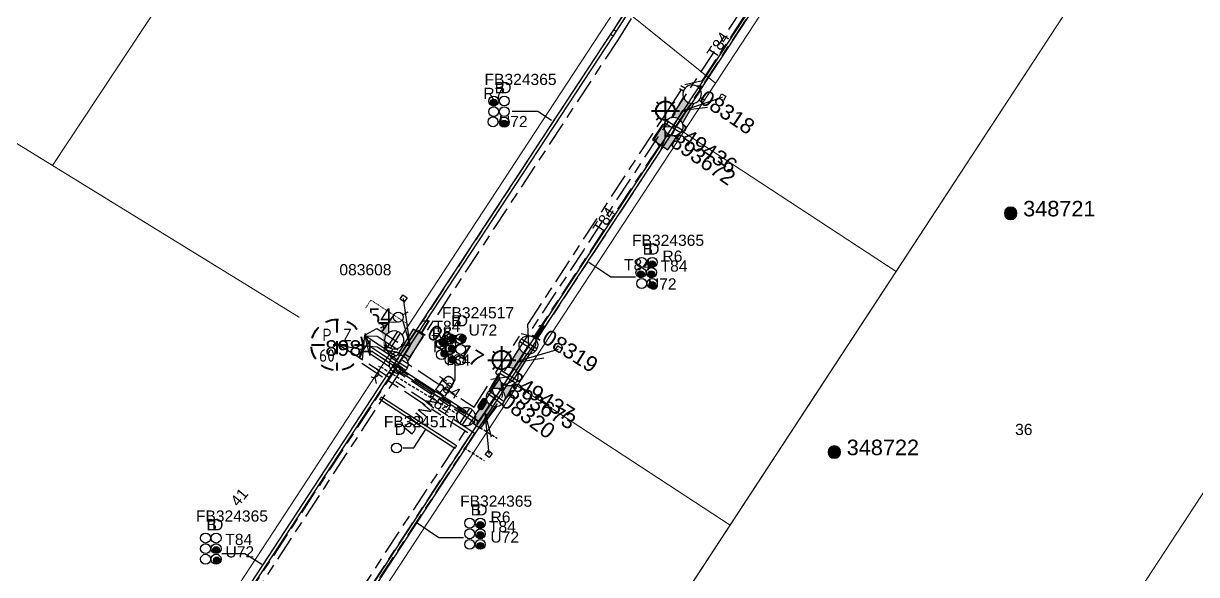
# Model space of a CAD drawing. Header units: metres. Extents: x 0 to 294317, y 0 to 6233398.
# Drawn here: x 292876.7 to 293065.6, y 6232197.4 to 6232286.2 of the extents above; entities that cross this region are included whole.
import ezdxf
from ezdxf.enums import TextEntityAlignment as Align

# ---------------------------------------------------------------- set-up
doc = ezdxf.new("R2010")
doc.units = ezdxf.units.M
for name, pattern in [('Cable Exist UG', [8.2, 4, -1.2, 1.8, -1.2]), ('Dash', [5, 3, -2]), ('DASHED', [0.75, 0.5, -0.25]), ('HIDDEN', [0.375, 0.25, -0.125]), ('HIDDEN2', [0.1875, 0.125, -0.0625])]:
    doc.linetypes.add(name, pattern=pattern)
doc.layers.get('0').update_dxf_attribs({"color": 6})
for name, color, linetype in [('_User Miscellaneous2', 7, 'Continuous'), ('Duct_SP_EXT', 7, 'Continuous'), ('Equip_HV_EXT', 7, 'Continuous'), ('Equip_LV_EXT', 7, 'Continuous'), ('Equip_SL_EXT', 7, 'Continuous'), ('Equip_SP_SL_EXT', 7, 'Continuous'), ('Mains_HV_EXT', 7, 'Continuous'), ('Mains_LV_EXT', 7, 'Continuous'), ('Mains_SL_EXT', 7, 'Continuous'), ('Services_SP_EXT', 7, 'Continuous'), ('Sub_SP_EXT', 7, 'Continuous'), ('SupportsOH_SP_TR_HV_LV_SL_EXT', 7, 'Continuous'), ('SupportsUG_SP_LV_EXT', 7, 'Continuous'), ('SupportsUG_SP_LV_SL_EXT', 7, 'Continuous'), ('Trench_SP_EXT', 7, 'Continuous')]:
    doc.layers.add(name, color=color, linetype=linetype)
for name, color, linetype, lineweight in [('Cadastre Buildings_SP_EXT', 9, 'Continuous', 5), ('Cadastre Land Parcels_SP_EXT', 9, 'Continuous', 5), ('Cadastre Other Property_SP_EXT', 9, 'HIDDEN', 5), ('Cadastre Roads_SP_EXT', 9, 'Continuous', 5)]:
    doc.layers.add(name, color=color, linetype=linetype, lineweight=lineweight)
doc.layers.add('UNKNOWN_FEATURES', color=1, linetype='DASHED', plot=False)
doc.styles.add('COLUMN_LABEL', font='arial.ttf')
doc.styles.add('iecARIAL', font='arial.ttf', dxfattribs={"height": 2})
doc.styles.add('IESYMBOL1', font='isocp.shx')
doc.styles.add('POLE_LABEL', font='arial.ttf')
doc.styles.add('SLCP_LABEL', font='arial.ttf', dxfattribs={"height": 3.5})
doc.styles.get("Standard").update_dxf_attribs({"font": 'arial.ttf'})
doc.styles.add('SWITCH_LABEL', font='arial.ttf', dxfattribs={"height": 2.5})

# ---------------------------------------------------------------- blocks, each defined once
blk = doc.blocks.new('SUB_PADMOUNT_EXT')
for points in [[(0, 0), (-3.84, 1.92), (-3.84, -1.92)], [(0, 0), (3.84, 1.92), (3.84, -1.92)]]:
    blk.add_hatch(color=256).paths.add_polyline_path(points)
for p, q in [((3.84, 1.92), (-3.84, -1.92)), ((-3.84, 1.92), (3.84, -1.92))]:
    blk.add_line(p, q)
blk.add_lwpolyline([(-3.84, -1.92), (3.84, -1.92), (3.84, 1.92), (-3.84, 1.92)], close=True)
for tag, height, flags, p in [('ASSET_NUM', 3.5, 8, (2, 2)), ('STREET_CODE', 0.2, 9, (1.5, 0)), ('CONSTRUCTED_VOLTAGE', 0.2, 9, (1.5, -0.2)), ('OPERATING_VOLTAGE', 0.2, 9, (1.5, -0.6)), ('ORIENTATION', 0.2, 9, (1.5, -0.8)), ('OWNED_BY', 0.2, 9, (1.5, -1)), ('OPERATED_BY', 0.2, 9, (1.5, -1.2)), ('SECONDARY_VOLTAGE', 0.2, 9, (1.5, -1.6)), ('STATE', 0.2, 9, (1.5, -1.8)), ('NO_PHASES', 0.2, 9, (1.5, -0.4)), ('MAINTAINED_BY', 0.2, 9, (1.5, -1.4)), ('SUBSTATION_TYPE', 0.2, 9, (1.5, -2.2)), ('STREETNAME', 0.2, 9, (1.5, -3)), ('SUBURB', 0.2, 9, (1.5, -3.2)), ('Z', 0.2, 1, (1.5, -3.6)), ('PARENT', 0.2, 9, (1.5, -2)), ('USAGE', 0.2, 9, (1.5, -2.4)), ('LEGEND', 0.2, 9, (1.5, -2.6)), ('LOCATION', 0.2, 9, (1.5, -2.8)), ('NOTES', 0.2, 9, (1.5, -3.4))]:
    blk.add_attdef(tag, text='', height=height, dxfattribs=dict(flags=flags)).set_placement(p, align=Align.MIDDLE_LEFT)
blk = doc.blocks.new('COLUMN_EXT')
blk.add_hatch(color=256).paths.add_polyline_path([(-1.49, 1.48), (-1.49, -1.49), (1.48, -1.49), (1.48, 1.48)])
blk.add_lwpolyline([(-1.49, -1.49), (1.48, -1.49), (1.48, 1.48), (-1.49, 1.48)], close=True)
for tag, height, style, flags, p in [('ASSET_NUM', 2.5, 'COLUMN_LABEL', 8, (2, 2)), ('STRUCTURE_PLANT_NUMBER', 0.2, 'POLE_LABEL', 9, (1.81, 0.03)), ('STREET_CODE', 0.2, 'COLUMN_LABEL', 9, (1.81, -0.2))]:
    blk.add_attdef(tag, text='', height=height, dxfattribs=dict(style=style, flags=flags)).set_placement(p, align=Align.MIDDLE_LEFT)
at = {"flags": 9}
for tag, p in [('COLUMN_TYPE', (1.81, -0.4)), ('OWNED_BY', (1.81, -0.6)), ('STATE', (1.81, -0.8)), ('USAGE', (1.81, -1)), ('STREETNAME', (1.81, -1.6)), ('SUBURB', (1.81, -1.8)), ('LEGEND', (1.81, -1.2)), ('LOCATION', (1.81, -1.4)), ('NOTES', (1.81, -2))]:
    blk.add_attdef(tag, text='', height=0.2, dxfattribs=at).set_placement(p, align=Align.MIDDLE_LEFT)
at = {"flags": 1}
blk.add_attdef('Z', (1.81, -2.35), '', height=0.2, dxfattribs=at)
blk = doc.blocks.new('PILLAR_EXT')
blk.add_hatch(color=256).paths.add_polyline_path([(-2.475, 0.99), (-2.475, -0.99), (2.475, -0.99), (2.475, 0.99)])
blk.add_lwpolyline([(-2.475, -0.99), (2.475, -0.99), (2.475, 0.99), (-2.475, 0.99)], close=True)
at = {"style": 'iecARIAL', "flags": 8}
blk.add_attdef('ASSET_NUM', (1.5, 3.5), '', height=2.5, dxfattribs=at)
for tag, p, flags in [('OWNED_BY', (0, -0.2), 9), ('STATE', (0, -0.4), 9), ('SUPPORT_TYPE', (0, -0.6), 9), ('STREETNAME', (0, -1.8), 9), ('SUBURB', (0, -2), 1), ('USAGE', (0, -0.8), 9), ('LEGEND', (0, -1), 9), ('LOCATION', (0, -1.2), 9), ('NOTES', (0, -1.4), 9), ('PARENT', (0, -1.6), 9)]:
    blk.add_attdef(tag, p, '', height=0.2, dxfattribs=dict(flags=flags))
blk = doc.blocks.new('DUCT_EXT')
blk.add_circle((0, 0.8), 0.8)
at = {"flags": 1}
blk.add_attdef('Z', (0, 0), '', height=0.2, dxfattribs=at)
at = {"flags": 9}
for tag, p in [('DUCT_CODE', (0, 0)), ('XSECT_TYPE', (0, -0.2)), ('STATE', (0, -0.6)), ('FB_REFERENCE', (0, -0.4)), ('NOTES', (0, -0.8))]:
    blk.add_attdef(tag, text='', height=0.2, dxfattribs=at).set_placement(p, align=Align.MIDDLE_LEFT)
blk = doc.blocks.new('SL_LANTERN_EXT')
at = {"lineweight": 40}
for p, q in [((-1.46, 5.68), (-1.06, 5.28)), ((0, 1.97), (0, 6.47)), ((1.46, 5.68), (1.06, 5.28)), ((-2.25, 4.22), (2.25, 4.22)), ((-1.46, 2.76), (-1.06, 3.16)), ((0, 0), (0, 2.72)), ((1.46, 2.76), (1.06, 3.16))]:
    blk.add_line(p, q, dxfattribs=at)
blk.add_circle((0, 4.22), 1.5, dxfattribs=at)
at = {"style": 'iecARIAL', "flags": 8}
blk.add_attdef('ASSET_NUM', (1.5, 1.5), '', height=2.5, dxfattribs=at)
for tag, p, height, flags in [('OPERATING_VOLTAGE', (0.98, -1.65), 0.2, 9), ('ORIENTATION', (0.98, -1.85), 0.2, 9), ('OWNED_BY', (0.98, -2.05), 0.2, 9), ('CONSTRUCTED_VOLTAGE', (0.98, -0.65), 0.2, 9), ('CONTROL_TYPE', (0.98, -0.85), 0.2, 9), ('LANTERN_PURPOSE', (0.98, -1.05), 0.2, 9), ('LANTERN_TYPE', (0.98, -1.25), 0.2, 9), ('NO_PHASES', (0.98, -1.45), 0.2, 9), ('LNUMBER', (2.18, -3.25), 2.5, 8), ('STATE', (0.98, -2.25), 0.2, 9), ('USAGE', (0.98, -2.45), 0.2, 9), ('CEXIST', (0.98, -2.65), 0.2, 9), ('CNEW', (0.98, -2.85), 0.2, 9), ('CNUMBER', (0.98, -3.05), 0.2, 9), ('CREMOVE', (0.98, -3.25), 0.2, 9), ('CREPLACE', (0.98, -3.45), 0.2, 9), ('LKINGHEIGHT', (0.98, -3.65), 0.2, 9), ('LBRACKET', (0.98, -3.85), 0.2, 9), ('LBRACKETVOCAB', (0.98, -4.05), 0.2, 9), ('LCATEGORY', (0.98, -4.25), 0.2, 9), ('LCHARGE1', (0.98, -4.45), 0.2, 9), ('LCHARGE1PERCENT', (0.98, -4.65), 0.2, 9), ('LCHARGE2', (0.98, -4.85), 0.2, 9), ('LCHARGE2PERCENT', (0.98, -5.05), 0.2, 9), ('LCHARGE3', (0.98, -5.25), 0.2, 9), ('LCHARGE3PERCENT', (0.98, -5.45), 0.2, 9), ('LEXIST', (0.98, -5.65), 0.2, 9), ('LLAMP', (0.98, -5.85), 0.2, 9), ('LLAMPVOCAB', (0.98, -6.05), 0.2, 9), ('LMAST', (0.98, -6.25), 0.2, 9), ('LMASTVOCAB', (0.98, -6.45), 0.2, 9), ('LNEW', (0.98, -6.65), 0.2, 9), ('LANTNUMBER', (0.98, -6.85), 0.2, 9), ('LOUTREACH', (0.98, -7.25), 0.2, 9), ('LOUTREACHVOCAB', (0.98, -7.45), 0.2, 9), ('LRATECODE', (0.98, -7.65), 0.2, 9), ('STREETNAME', (0.98, -9.25), 0.2, 9), ('SUBURB', (0.98, -9.45), 0.2, 1), ('LREMOVE', (0.98, -7.85), 0.2, 9), ('LREPLACE', (0.98, -8.05), 0.2, 9), ('LTYPE', (0.98, -8.25), 0.2, 9), ('LTYPEVOCAB', (0.98, -8.45), 0.2, 9), ('LEGEND', (0.98, -8.65), 0.2, 9), ('LOCATION', (0.98, -8.85), 0.2, 9), ('NOTES', (0.98, -9.05), 0.2, 9)]:
    blk.add_attdef(tag, p, '', height=height, dxfattribs=dict(flags=flags))
blk = doc.blocks.new('CCP_EXT')
at = {"flags": 9}
for tag, p in [('STATE', (0, -1.8)), ('NOTES', (0, -2))]:
    blk.add_attdef(tag, text='', height=0.2, dxfattribs=at).set_placement(p, align=Align.MIDDLE_LEFT)
blk.add_wipeout([(0, 0.57), (0.57, 0), (0, -0.57), (-0.57, 0)])
blk.add_lwpolyline([(-0.57, 0), (0, 0.57), (0.57, 0), (0, -0.57), (-0.57, 0)])
at = {"flags": 1}
blk.add_attdef('Z', (0, 0), '', height=0.2, dxfattribs=at)
at = {"flags": 9}
for tag, p in [('CCP_TYPE', (0, 0)), ('CONSTRUCTED_VOLTAGE', (0, -0.2)), ('OPERATING_VOLTAGE', (0, -0.6)), ('ORIENTATION', (0, -0.8)), ('OWNED_BY', (0, -1)), ('NO_PHASES', (0, -0.4)), ('USAGE', (0, -1.2)), ('LEGEND', (0, -1.4)), ('LIFE_SUPPORT', (0, -1.6))]:
    blk.add_attdef(tag, text='', height=0.2, dxfattribs=at).set_placement(p, align=Align.MIDDLE_LEFT)
blk = doc.blocks.new('POLE_EXT')
blk.add_hatch(color=256).paths.add_polyline_path([(-1, 0, 1), (1, 0, 1)])
blk.add_lwpolyline([(-1, 0, 1), (1, 0, 1)], format="xyb", close=True)
for tag, height, flags, p in [('pNumber', 2.5, 8, (-17.84, 2.07)), ('OWNED_BY', 0.2, 9, (1.35, -0.4)), ('SPECIAL_USE', 0.2, 9, (1.35, -0.8)), ('STATE', 0.2, 9, (1.35, -1)), ('cLV', 0.2, 9, (1.35, -1.4)), ('hDepth', 0.2, 9, (1.35, -1.6)), ('hDia', 0.2, 9, (1.35, -1.8)), ('PARENT', 0.2, 9, (1.35, -0.6)), ('USAGE', 0.2, 9, (1.35, -1.2)), ('cHV', 0.2, 9, (1.35, -2)), ('cLinedev', 0.2, 9, (1.35, -3.4)), ('pExisting', 0.2, 9, (1.35, -3.8)), ('LBRACKET', 0.2, 9, (1.35, -2.2)), ('LExisting', 0.2, 9, (1.35, -2.4)), ('LANTNUMBER', 0.2, 9, (1.35, -2.6)), ('LOther', 0.2, 9, (1.35, -2.8)), ('LRemove', 0.2, 9, (1.35, -3)), ('LEGEND', 0.2, 9, (1.35, -3.2)), ('LOCATION', 0.2, 9, (1.35, -3.6)), ('pFooting', 0.2, 9, (1.35, -4.4)), ('pNew', 0.2, 9, (1.35, -4.6)), ('pRelocate', 0.2, 9, (1.35, -5)), ('pRemove', 0.2, 9, (1.35, -5.2)), ('pReplace', 0.2, 9, (1.35, -5.4)), ('pStay', 0.2, 9, (1.35, -5.6)), ('PFNUMBER', 0.2, 9, (1.35, -4)), ('NEWPFNUMBER', 0.2, 9, (1.35, -4.2)), ('pType', 0.2, 9, (1.35, -5.8)), ('cspan', 0.2, 9, (1.35, -6)), ('STREETNAME', 0.2, 9, (1.35, -6.2)), ('SUBURB', 0.2, 9, (1.35, -6.4)), ('OPERATED_BY', 0.2, 9, (1.36, -7.01)), ('NOTES', 0.2, 9, (1.35, -6.6)), ('MAINTAINED_BY', 0.2, 9, (1.36, -6.81))]:
    blk.add_attdef(tag, text='', height=height, dxfattribs=dict(flags=flags)).set_placement(p, align=Align.MIDDLE_LEFT)
at = {"style": 'POLE_LABEL'}
for tag, height, flags, p in [('ASSET_NUM', 2.5, 8, (2, 2)), ('STRUCTURE_PLANT_NUMBER', 0.2, 9, (1.35, 0.03)), ('STREET_CODE', 0.2, 9, (1.35, -0.2))]:
    blk.add_attdef(tag, text='', height=height, dxfattribs=dict(at, flags=flags)).set_placement(p, align=Align.MIDDLE_LEFT)
at = {"flags": 1}
blk.add_attdef('Z', (1.35, -7.33), '', height=0.2, dxfattribs=at)
blk = doc.blocks.new('HV_STJ_EXT')
h = blk.add_hatch(color=256)
edge = h.paths.add_edge_path()
edge.add_ellipse((-0.59, 0.13), major_axis=(0.226, 0.226), ratio=1, start_angle=45, end_angle=135)
edge.add_line((-0.91, 0.13), (-0.91, -0.13))
edge.add_ellipse((-0.59, -0.13), major_axis=(0.226, 0.226), ratio=1, start_angle=135, end_angle=225)
edge.add_line((-0.59, -0.45), (0.59, -0.45))
edge.add_ellipse((0.59, -0.13), major_axis=(-0.226, 0.226), ratio=1, start_angle=135, end_angle=225)
edge.add_line((0.91, -0.13), (0.91, 0.13))
edge.add_ellipse((0.59, 0.13), major_axis=(-0.226, 0.226), ratio=1, start_angle=225, end_angle=315)
edge.add_line((0.59, 0.45), (-0.59, 0.45))
blk.add_lwpolyline([(-0.91, 0.13), (-0.91, -0.13, 0.414214), (-0.59, -0.45), (0.59, -0.45, 0.414214), (0.91, -0.13), (0.91, 0.13, 0.414214), (0.59, 0.45), (-0.59, 0.45, 0.414214)], format="xyb", close=True)
for tag, flags, p in [('ORIENTATION', 9, (1.5, 0)), ('Z', 1, (1.5, -0.8)), ('USAGE', 9, (1.5, -0.2)), ('LEGEND', 9, (1.5, -0.4)), ('NOTES', 9, (1.5, -0.6))]:
    blk.add_attdef(tag, text='', height=0.2, dxfattribs=dict(flags=flags)).set_placement(p, align=Align.MIDDLE_LEFT)
blk = doc.blocks.new('LV_UG_DFUSE_CLOSED_EXT')
for points in [[(1, 0), (0, 0)], [(5.04, 0.73), (2.16, -0.72)], [(5.05, -0.71), (2.16, 0.72)], [(6.2, 0.01), (7.2, 0.01)]]:
    blk.add_lwpolyline(points)
for centre in [(1.8, 0), (5.4, 0.01)]:
    blk.add_circle(centre, 0.8)
at = {"flags": 9}
for tag, p in [('ACTUAL_STATUS', (0, 0)), ('CONSTRUCTED_VOLTAGE', (0, -0.2)), ('OPERATING_VOLTAGE', (0, -0.6)), ('ORIENTATION', (0, -0.8)), ('STATE', (0, -1)), ('SWITCH_TYPE', (0, -1.2)), ('NO_PHASES', (0, -0.4)), ('USAGE', (0, -1.4)), ('NOTES', (0, -1.6))]:
    blk.add_attdef(tag, text='', height=0.2, dxfattribs=at).set_placement(p, align=Align.MIDDLE_LEFT)
at = {"flags": 1}
blk.add_attdef('Z', (0, 0), '', height=0.2, dxfattribs=at)
blk = doc.blocks.new('LV_UG_LINKS_CLOSED_EXT')
blk.add_wipeout([(-1.06, 1.06), (-1.18, 0.92), (-1.29, 0.76), (-1.37, 0.59), (-1.43, 0.42), (-1.48, 0.23), (-1.49, 0.05), (-1.49, -0.14), (-1.46, -0.33), (-1.41, -0.51), (-1.33, -0.68), (-1.24, -0.84), (-1.12, -0.99), (-0.99, -1.12), (-0.84, -1.24), (-0.68, -1.33), (-0.51, -1.41), (-0.33, -1.46), (-0.14, -1.49), (0.05, -1.49), (0.23, -1.48), (0.42, -1.43), (0.59, -1.37), (0.76, -1.29), (0.92, -1.18), (1.06, -1.06), (1.18, -0.92), (1.29, -0.76), (1.37, -0.59), (1.43, -0.42), (1.48, -0.23), (1.49, -0.05), (1.49, 0.14), (1.46, 0.33), (1.41, 0.51), (1.33, 0.68), (1.24, 0.84), (1.12, 0.99), (0.99, 1.12), (0.84, 1.24), (0.68, 1.33), (0.51, 1.41), (0.33, 1.46), (0.14, 1.49), (-0.05, 1.49), (-0.23, 1.48), (-0.42, 1.43), (-0.59, 1.37), (-0.76, 1.29), (-0.92, 1.18)])
for p, q in [((-0.25, -1.48), (-0.25, 1.48)), ((0.25, -1.48), (0.25, 1.48))]:
    blk.add_line(p, q)
blk.add_circle((0, 0), 1.5)
at = {"flags": 9}
for tag, p in [('ACTUAL_STATUS', (0, 0)), ('CONSTRUCTED_VOLTAGE', (0, -0.2)), ('OPERATING_VOLTAGE', (0, -0.6)), ('ORIENTATION', (0, -0.8)), ('STATE', (0, -1)), ('SWITCH_TYPE', (0, -1.2)), ('NO_PHASES', (0, -0.4)), ('USAGE', (0, -1.4)), ('NOTES', (0, -1.6))]:
    blk.add_attdef(tag, text='', height=0.2, dxfattribs=at).set_placement(p, align=Align.MIDDLE_LEFT)
at = {"flags": 1}
blk.add_attdef('Z', (0, 0), '', height=0.2, dxfattribs=at)
blk = doc.blocks.new('LV_UG_LINKS_OPEN_EXT')
for p, q in [((-0.25, 1.47), (-0.25, 2.22)), ((0.25, 1.47), (0.25, 2.22)), ((-0.25, -1.47), (-0.25, -2.22)), ((0.25, -1.47), (0.25, -2.22))]:
    blk.add_line(p, q)
at = {"flags": 9}
for tag, p in [('ACTUAL_STATUS', (0, 0)), ('CONSTRUCTED_VOLTAGE', (0, -0.2)), ('OPERATING_VOLTAGE', (0, -0.6)), ('ORIENTATION', (0, -0.8)), ('STATE', (0, -1)), ('SWITCH_TYPE', (0, -1.2)), ('NO_PHASES', (0, -0.4)), ('USAGE', (0, -1.4)), ('NOTES', (0, -1.6))]:
    blk.add_attdef(tag, text='', height=0.2, dxfattribs=at).set_placement(p, align=Align.MIDDLE_LEFT)
at = {"flags": 1}
blk.add_attdef('Z', (0, 0), '', height=0.2, dxfattribs=at)
blk.add_wipeout([(-0.25, 1.47), (-0.43, 1.43), (-0.61, 1.36), (-0.77, 1.28), (-0.93, 1.17), (-1.07, 1.05), (-1.19, 0.9), (-1.29, 0.75), (-1.38, 0.58), (-1.44, 0.4), (-1.48, 0.22), (-1.49, 0.03), (-1.49, -0.16), (-1.45, -0.34), (-1.4, -0.52), (-1.32, -0.69), (-1.23, -0.85), (-1.11, -1), (-0.98, -1.13), (-0.83, -1.24), (-0.66, -1.34), (-0.49, -1.41), (-0.31, -1.46), (-0.13, -1.49), (0.06, -1.49), (0.25, -1.47), (0.43, -1.43), (0.61, -1.36), (0.77, -1.28), (0.93, -1.17), (1.07, -1.05), (1.19, -0.9), (1.29, -0.75), (1.38, -0.58), (1.44, -0.4), (1.48, -0.22), (1.49, -0.03), (1.49, 0.16), (1.45, 0.34), (1.4, 0.52), (1.32, 0.69), (1.23, 0.85), (1.11, 1), (0.98, 1.13), (0.83, 1.24), (0.66, 1.34), (0.49, 1.41), (0.31, 1.46), (0.13, 1.49), (-0.06, 1.49)])
blk.add_lwpolyline([(0, -1.49, 1), (0, 1.49, 1)], format="xyb", close=True)
blk = doc.blocks.new('SWG_HOLEC_SU_EXT')
blk.add_line((1.8, -2), (5.8, -2))
for points in [[(1, 0), (0, 0)], [(6.6, 0), (7.6, 0)]]:
    blk.add_lwpolyline(points)
for points in [[(1.8, -0.8, 1), (1.8, 0.8, 1)], [(5.8, -0.8, 1), (5.8, 0.8, 1)]]:
    blk.add_lwpolyline(points, format="xyb", close=True)
at = {"style": 'SWITCH_LABEL', "flags": 8}
blk.add_attdef('ASSET_NUM', text='', height=2.5, rotation=179.9544, dxfattribs=at).set_placement((-2.4, 0), align=Align.MIDDLE_LEFT)
at = {"flags": 1}
blk.add_attdef('Z', (0, 0), '', height=0.2, dxfattribs=at)
at = {"flags": 9}
for tag, p in [('ACTUAL_STATUS', (0, -0.4)), ('CONSTRUCTED_VOLTAGE', (0, -0.6)), ('OPERATING_VOLTAGE', (0, -1)), ('ORIENTATION', (0, -1.2)), ('OWNED_BY', (0, -1.4)), ('STATE', (0, -1.8)), ('NO_PHASES', (0, -0.8)), ('PARENT', (0, -1.6)), ('SWITCH_TYPE', (0, -2)), ('STREETNAME', (0, -2.6)), ('SUBURB', (0, -2.8)), ('USAGE', (0, -2.2)), ('LOCATION', (0, -2.4)), ('NOTES', (0, -3))]:
    blk.add_attdef(tag, text='', height=0.2, dxfattribs=at).set_placement(p, align=Align.MIDDLE_LEFT)
at = {"style": 'SWITCH_LABEL', "flags": 9}
blk.add_attdef('STREET_CODE', text='', height=0.2, dxfattribs=at).set_placement((0, -0.2), align=Align.MIDDLE_LEFT)
blk = doc.blocks.new('CABLE_LARGE_EXT')
h = blk.add_hatch(color=256)
edge = h.paths.add_edge_path()
edge.add_arc((0, 0.55), 0.55, 0, 360)
blk.add_circle((0, 0.55), 0.55)
at = {"flags": 1}
blk.add_attdef('Z', (0, 0), '', height=0.2, dxfattribs=at)
at = {"flags": 9}
for tag, p in [('COND_CODE', (0, 0)), ('STATE', (0, -0.4)), ('XSECT_SIZE', (0, -0.6)), ('FB_REFERENCE', (0, -0.2)), ('NOTES', (0, -0.8))]:
    blk.add_attdef(tag, text='', height=0.2, dxfattribs=at).set_placement(p, align=Align.MIDDLE_LEFT)
blk = doc.blocks.new('SLCP_ZELL_EXT')
blk.add_wipeout([(-0.24, 7.5), (-0.71, 7.47), (-1.17, 7.41), (-1.64, 7.32), (-2.09, 7.21), (-2.54, 7.06), (-2.98, 6.89), (-3.41, 6.69), (-3.82, 6.46), (-4.22, 6.21), (-4.6, 5.93), (-4.96, 5.63), (-5.31, 5.31), (-5.63, 4.96), (-5.93, 4.6), (-6.21, 4.22), (-6.46, 3.82), (-6.69, 3.41), (-6.89, 2.98), (-7.06, 2.54), (-7.21, 2.09), (-7.32, 1.64), (-7.41, 1.17), (-7.47, 0.71), (-7.5, 0.24), (-7.5, -0.24), (-7.47, -0.71), (-7.41, -1.17), (-7.32, -1.64), (-7.21, -2.09), (-7.06, -2.54), (-6.89, -2.98), (-6.69, -3.41), (-6.46, -3.82), (-6.21, -4.22), (-5.93, -4.6), (-5.63, -4.96), (-5.31, -5.31), (-4.96, -5.63), (-4.6, -5.93), (-4.22, -6.21), (-3.82, -6.46), (-3.41, -6.69), (-2.98, -6.89), (-2.54, -7.06), (-2.09, -7.21), (-1.64, -7.32), (-1.17, -7.41), (-0.71, -7.47), (-0.24, -7.5), (0.24, -7.5), (0.71, -7.47), (1.17, -7.41), (1.64, -7.32), (2.09, -7.21), (2.54, -7.06), (2.98, -6.89), (3.41, -6.69), (3.82, -6.46), (4.22, -6.21), (4.6, -5.93), (4.96, -5.63), (5.31, -5.31), (5.63, -4.96), (5.93, -4.6), (6.21, -4.22), (6.46, -3.82), (6.69, -3.41), (6.89, -2.98), (7.06, -2.54), (7.21, -2.09), (7.32, -1.64), (7.41, -1.17), (7.47, -0.71), (7.5, -0.24), (7.5, 0.24), (7.47, 0.71), (7.41, 1.17), (7.32, 1.64), (7.21, 2.09), (7.06, 2.54), (6.89, 2.98), (6.69, 3.41), (6.46, 3.82), (6.21, 4.22), (5.93, 4.6), (5.63, 4.96), (5.31, 5.31), (4.96, 5.63), (4.6, 5.93), (4.22, 6.21), (3.82, 6.46), (3.41, 6.69), (2.98, 6.89), (2.54, 7.06), (2.09, 7.21), (1.64, 7.32), (1.17, 7.41), (0.71, 7.47), (0.24, 7.5)])
at = {"linetype": 'Dash', "lineweight": 40, "ltscale": 0.7}
for p, q in [((0, 4.11), (0, -4.11)), ((-4.11, 0), (4.11, 0))]:
    blk.add_line(p, q, dxfattribs=at)
blk.add_circle((0, 0), 4.11, dxfattribs=at)
at = {"lineweight": 40, "style": 'IESYMBOL1'}
for s, p in [('P', (-1.6, 0)), ('Z', (1.7, 0)), ('60', (-1.61, -3.31))]:
    blk.add_text(s, height=2, dxfattribs=at).set_placement(p, align=Align.BOTTOM_CENTER)
at = {"style": 'SLCP_LABEL'}
for tag, height, flags, p in [('ASSET_NUM', 2.5, 8, (2, 2)), ('STREET_CODE', 0.2, 9, (0, -0.2))]:
    blk.add_attdef(tag, text='', height=height, dxfattribs=dict(at, flags=flags)).set_placement(p, align=Align.MIDDLE_LEFT)
at = {"flags": 1}
blk.add_attdef('Z', (0, 0), '', height=0.2, dxfattribs=at)
at = {"flags": 9}
for tag, p in [('CONSTRUCTED_VOLTAGE', (0, -0.4)), ('CONTROL_TYPE', (0, -0.6)), ('OPERATING_VOLTAGE', (0, -1)), ('ORIENTATION', (0, -1.2)), ('OWNED_BY', (0, -1.4)), ('NO_PHASES', (0, -0.8)), ('USAGE', (0, -1.6)), ('LOCATION', (0, -1.8)), ('STATE', (0, -2)), ('NOTES', (0, -2.2))]:
    blk.add_attdef(tag, text='', height=0.2, dxfattribs=at).set_placement(p, align=Align.MIDDLE_LEFT)

msp = doc.modelspace()

# ---------------------------------------------------------------- linework, layer by layer
at = {"layer": 'Cadastre Land Parcels_SP_EXT', "linetype": 'Continuous'}
for points in [[(293147.1, 6232333.37), (293096.04, 6232366.57), (293043.15, 6232285.76), (292881.75, 6232039.14), (292933.19, 6232006.61), (293117.3, 6232287.85), (293147.1, 6232333.37)], [(293198.11, 6232299.98), (293147.1, 6232333.37), (293117.3, 6232287.85), (292933.19, 6232006.61), (292984.66, 6231973.91), (293088.49, 6232132.5), (293190.7, 6232288.65), (293198.11, 6232299.98)], [(292968.48, 6232282.96), (292971.03, 6232286.86), (292972.52, 6232289.14), (292969.62, 6232302.99), (292926.41, 6232331.3), (292881.44, 6232263.28), (292934.31, 6232230.75), (292968.48, 6232282.96)], [(293043.15, 6232285.76), (293047.19, 6232291.93), (293013, 6232314.29), (293012.92, 6232314.34), (292983, 6232268.63), (293017.27, 6232246.22), (293043.15, 6232285.76)], [(292901.43, 6232180.52), (292934.31, 6232230.75), (292874.99, 6232267.25), (292840.43, 6232214.46), (292900.09, 6232178.47), (292901.43, 6232180.52)]]:
    msp.add_lwpolyline(points, close=True, dxfattribs=at)
msp.add_lwpolyline([(292874.99, 6232267.25), (292881.44, 6232263.28), (292926.41, 6232331.3)], dxfattribs=at)
at = {"layer": 'Duct_SP_EXT'}
for p, q in [((292973.81, 6232288.36), (292971.76, 6232285.16)), ((292974.21, 6232288.1), (292972.17, 6232284.9)), ((292971.76, 6232285.16), (292971.27, 6232284.42)), ((292971.27, 6232284.42), (292971.47, 6232284.29)), ((292971.67, 6232284.15), (292971.47, 6232284.29)), ((292972.16, 6232284.9), (292971.67, 6232284.15)), ((292971.76, 6232285.16), (292971.76, 6232285.16)), ((292971.76, 6232285.16), (292971.96, 6232285.03)), ((292971.76, 6232285.16), (292971.96, 6232285.03)), ((292972.17, 6232284.9), (292971.96, 6232285.03)), ((292972.16, 6232284.9), (292971.96, 6232285.03)), ((292972.17, 6232284.9), (292972.16, 6232284.9)), ((292934.12, 6232225.59), (292934.25, 6232225.79)), ((292934.38, 6232225.99), (292934.25, 6232225.79)), ((292946.22, 6232217.73), (292946.35, 6232217.94)), ((292946.49, 6232218.14), (292946.35, 6232217.94))]:
    msp.add_line(p, q, dxfattribs=at)
for points in [[(292955.45, 6232272.06), (292959.56, 6232272.06), (292961.79, 6232270.58)], [(292975.28, 6232245.31), (292971.33, 6232245.31), (292967.79, 6232247.68)], [(292946.21, 6232231.54), (292946.22, 6232228.74), (292944.59, 6232226.16)], [(292937.88, 6232217.82), (292939.61, 6232217.82), (292941.5, 6232220.7)], [(292947.61, 6232203.3), (292943.65, 6232203.3), (292940.12, 6232205.67)], [(292908.69, 6232200.8), (292912.4, 6232200.8), (292915.1, 6232199.05)]]:
    msp.add_lwpolyline(points, dxfattribs=at)
at = {"layer": 'Trench_SP_EXT', "linetype": 'Cable Exist UG'}
for points in [[(292982.91, 6232272.18), (292987.53, 6232272.78)], [(292939.01, 6232234.33), (292937.74, 6232238.76)], [(292936.31, 6232231.02), (292933.39, 6232232.99), (292932.73, 6232234.44)], [(292956.58, 6232231.69), (292961.05, 6232232.39)], [(292947.79, 6232223.45), (292949.99, 6232222.04)], [(292951.03, 6232223.44), (292952.24, 6232218.98)]]:
    msp.add_lwpolyline(points, dxfattribs=at)
at = {"layer": 'UNKNOWN_FEATURES'}
msp.add_lwpolyline([(292934.23, 6232230.88), (292953, 6232219.38)], dxfattribs=at)

# ---------------------------------------------------------------- block references
at = {"layer": 'Duct_SP_EXT'}
for name, p in [('DUCT_EXT', (292952.46, 6232272.87)), ('DUCT_EXT', (292952.46, 6232272.87)), ('CABLE_LARGE_EXT', (292952.46, 6232272.87)), ('DUCT_EXT', (292954.16, 6232272.87)), ('DUCT_EXT', (292954.16, 6232272.87)), ('DUCT_EXT', (292952.35, 6232269.53)), ('DUCT_EXT', (292952.35, 6232269.53)), ('DUCT_EXT', (292952.46, 6232271.16)), ('DUCT_EXT', (292952.46, 6232271.16)), ('DUCT_EXT', (292954.16, 6232271.16)), ('DUCT_EXT', (292954.16, 6232271.16)), ('DUCT_EXT', (292954.16, 6232269.46)), ('DUCT_EXT', (292954.16, 6232269.46)), ('CABLE_LARGE_EXT', (292954.16, 6232269.46)), ('DUCT_EXT', (292976.28, 6232246.89)), ('DUCT_EXT', (292977.98, 6232246.89)), ('DUCT_EXT', (292976.17, 6232245.24)), ('DUCT_EXT', (292977.87, 6232245.24)), ('CABLE_LARGE_EXT', (292977.97, 6232246.84)), ('DUCT_EXT', (292976.28, 6232243.48)), ('CABLE_LARGE_EXT', (292976.16, 6232245.23)), ('DUCT_EXT', (292977.98, 6232243.48)), ('CABLE_LARGE_EXT', (292977.84, 6232245.22)), ('CABLE_LARGE_EXT', (292977.98, 6232243.48)), ('CABLE_LARGE_EXT', (292944.53, 6232234.14)), ('CABLE_LARGE_EXT', (292945.78, 6232234.86)), ('CABLE_LARGE_EXT', (292947.46, 6232234.9)), ('CABLE_LARGE_EXT', (292944.53, 6232232.43)), ('CABLE_LARGE_EXT', (292945.75, 6232233.19)), ('CABLE_LARGE_EXT', (292945.75, 6232231.48)), ('DUCT_EXT', (292948.6, 6232204.88)), ('DUCT_EXT', (292950.3, 6232204.88)), ('CABLE_LARGE_EXT', (292950.3, 6232204.83)), ('DUCT_EXT', (292906.06, 6232202.48)), ('DUCT_EXT', (292907.76, 6232202.48)), ('DUCT_EXT', (292948.6, 6232203.17)), ('DUCT_EXT', (292948.6, 6232201.47)), ('DUCT_EXT', (292950.3, 6232203.17)), ('DUCT_EXT', (292950.3, 6232201.47)), ('CABLE_LARGE_EXT', (292950.3, 6232203.21)), ('DUCT_EXT', (292906.06, 6232200.77)), ('DUCT_EXT', (292907.76, 6232200.77)), ('CABLE_LARGE_EXT', (292907.76, 6232200.79)), ('CABLE_LARGE_EXT', (292950.32, 6232201.48)), ('DUCT_EXT', (292906.06, 6232199.07)), ('DUCT_EXT', (292907.76, 6232199.07)), ('CABLE_LARGE_EXT', (292907.89, 6232199.13))]:
    msp.add_blockref(name, p, dxfattribs=at)
at = {"layer": 'Duct_SP_EXT', "rotation": 89.96629108022775}
for p in [(292944.84, 6232234.53), (292946.24, 6232235.38), (292947.94, 6232235.37), (292944.84, 6232232.83), (292946.24, 6232233.68), (292947.94, 6232233.67), (292946.24, 6232231.98), (292947.94, 6232231.97), (292937.6, 6232217.79)]:
    msp.add_blockref('DUCT_EXT', p, dxfattribs=at)
at = {"layer": 'Equip_HV_EXT', "rotation": 56.78613211838124}
msp.add_blockref('HV_STJ_EXT', (292950.67, 6232224.86), dxfattribs=at)
at = {"layer": 'Equip_LV_EXT'}
for p, rotation in [((292931.57, 6232235.17), 264.4503516703696), ((292931.86, 6232235.16), 283.2964785108255), ((292932.37, 6232235.51), 325.1039130091135)]:
    msp.add_blockref('LV_UG_DFUSE_CLOSED_EXT', p, dxfattribs=dict(at, rotation=rotation))
at = {"layer": 'Equip_SP_SL_EXT'}
ref = msp.add_blockref('SL_LANTERN_EXT', (292980.11, 6232267.88), dxfattribs=at)
ref.add_attrib('ASSET_NUM', '249436', dxfattribs={"layer": '0', "height": 2.5, "rotation": 326.0149, "style": 'iecARIAL'}).set_placement((292981.61, 6232269.38), align=Align.MIDDLE_LEFT)
ref = msp.add_blockref('SL_LANTERN_EXT', (292953.77, 6232227.72), dxfattribs=at)
ref.add_attrib('ASSET_NUM', '249437', dxfattribs={"layer": '0', "height": 2.5, "rotation": 327.4311, "style": 'iecARIAL'}).set_placement((292955.27, 6232229.22), align=Align.MIDDLE_LEFT)
at = {"layer": 'Sub_SP_EXT'}
ref = msp.add_blockref('SUB_PADMOUNT_EXT', (292931.73, 6232235.88), dxfattribs=at)
ref.add_attrib('ASSET_NUM', '27147', dxfattribs={"layer": '0', "height": 3.5}).set_placement((292933.73, 6232236.13), align=Align.MIDDLE_RIGHT)
at = {"layer": 'SupportsOH_SP_TR_HV_LV_SL_EXT'}
ref = msp.add_blockref('POLE_EXT', (293035.71, 6232255.59), dxfattribs=at)
ref.add_attrib('ASSET_NUM', '348721', dxfattribs={"layer": '0', "height": 2.5, "style": 'POLE_LABEL'}).set_placement((293037.71, 6232256.34), align=Align.MIDDLE_LEFT)
ref = msp.add_blockref('POLE_EXT', (293007.3, 6232217.13), dxfattribs=at)
ref.add_attrib('ASSET_NUM', '348722', dxfattribs={"layer": '0', "height": 2.5, "style": 'POLE_LABEL'}).set_placement((293009.3, 6232217.88), align=Align.MIDDLE_LEFT)
at = {"layer": 'SupportsUG_SP_LV_EXT'}
ref = msp.add_blockref('PILLAR_EXT', (292982.92, 6232272.17), dxfattribs=dict(at, rotation=240.1789364480722))
ref.add_attrib('ASSET_NUM', '108318', dxfattribs={"layer": '0', "height": 2.5, "rotation": 326.1536, "style": 'iecARIAL'}).set_placement((292984.42, 6232275.67), align=Align.MIDDLE_LEFT)
ref = msp.add_blockref('PILLAR_EXT', (292939.03, 6232234.31), dxfattribs=dict(at, rotation=58.45252937404413))
ref.add_attrib('ASSET_NUM', '108717', dxfattribs={"layer": '0', "height": 2.5, "rotation": 328.4525, "style": 'iecARIAL'}).set_placement((292940.53, 6232237.81), align=Align.MIDDLE_LEFT)
ref = msp.add_blockref('PILLAR_EXT', (292956.45, 6232231.84), dxfattribs=dict(at, rotation=237.9112636799734))
ref.add_attrib('ASSET_NUM', '108319', dxfattribs={"layer": '0', "height": 2.5, "rotation": 327.9113, "style": 'iecARIAL'}).set_placement((292957.95, 6232235.34), align=Align.BOTTOM_LEFT)
ref = msp.add_blockref('PILLAR_EXT', (292951.01, 6232223.51), dxfattribs=dict(at, rotation=233.6501649548589))
ref.add_attrib('ASSET_NUM', '108320', dxfattribs={"layer": '0', "height": 2.5, "rotation": 323.6502, "style": 'iecARIAL'}).set_placement((292952.51, 6232227.01), align=Align.MIDDLE_LEFT)
at = {"layer": 'SupportsUG_SP_LV_SL_EXT'}
ref = msp.add_blockref('COLUMN_EXT', (292980.11, 6232267.88), dxfattribs=dict(at, rotation=326.4791087298239))
ref.add_attrib('ASSET_NUM', '893672', dxfattribs={"layer": '0', "height": 2.5, "rotation": 325.2417, "style": 'COLUMN_LABEL'}).set_placement((292982.11, 6232268.63), align=Align.TOP_LEFT)
ref = msp.add_blockref('COLUMN_EXT', (292953.77, 6232227.72), dxfattribs=dict(at, rotation=60.58904238593062))
ref.add_attrib('ASSET_NUM', '893673', dxfattribs={"layer": '0', "height": 2.5, "rotation": 331.1189, "style": 'COLUMN_LABEL'}).set_placement((292955.77, 6232228.47), align=Align.TOP_LEFT)

# ---------------------------------------------------------------- texts
at = {"layer": '_User Miscellaneous2'}
for s, p in [('FB324365', (292950.98, 6232276.25)), ('B', (292952.61, 6232274.92)), ('B', (292952.61, 6232274.92)), ('D', (292953.51, 6232274.92)), ('D', (292953.51, 6232274.92)), ('R7', (292950.8, 6232274.01)), ('U72', (292953.3, 6232269.47)), ('FB324365', (292974.73, 6232250.34)), ('B', (292976.43, 6232248.94)), ('D', (292977.33, 6232248.94)), ('R6', (292979.63, 6232247.78)), ('T84', (292973.44, 6232246.41)), ('T84', (292979.33, 6232246.19)), ('U72', (292977.29, 6232243.31)), ('FB324517', (292944.13, 6232238.67)), ('B', (292945.61, 6232237.38)), ('D', (292946.51, 6232237.38)), ('R6', (292942.49, 6232235.39)), ('T84', (292942.76, 6232236.47)), ('U72', (292948.41, 6232235.88)), ('T84', (292942.4, 6232234.21)), ('R6', (292942.69, 6232233.22)), ('T84', (292944.37, 6232231.05)), ('FB324517', (292934.77, 6232221.13)), ('D', (292936.52, 6232219.9)), ('FB324365', (292947.05, 6232208.33)), ('B', (292948.75, 6232206.93)), ('D', (292949.65, 6232206.93)), ('FB324365', (292904.51, 6232205.93)), ('R6', (292951.95, 6232205.77)), ('B', (292906.21, 6232204.53)), ('D', (292907.11, 6232204.53)), ('T84', (292951.69, 6232204.23)), ('T84', (292909.24, 6232202.16)), ('U72', (292951.93, 6232202.54)), ('U72', (292909.27, 6232200.16))]:
    msp.add_text(s, height=1.8, dxfattribs=at).set_placement(p)
at = {"layer": 'Cadastre Land Parcels_SP_EXT'}
msp.add_text('36', height=1.8, dxfattribs=at).set_placement((293036.42, 6232219.88))
msp.add_text('41', height=1.8, rotation=50.5, dxfattribs=at).set_placement((292911.3, 6232208.21))
at = {"layer": 'Cadastre Other Property_SP_EXT'}
msp.add_text('083608', height=1.8, dxfattribs=at).set_placement((292927.61, 6232245.6))
at = {"layer": 'Cadastre Roads_SP_EXT'}
msp.add_text('DUNN RD', height=1.8, rotation=50.5, dxfattribs=at).set_placement((292939.17, 6232219.75))
at = {"layer": 'Mains_LV_EXT'}
for p in [(292988.16, 6232280.38), (292969.79, 6232252.17)]:
    msp.add_text('T84', height=1.8, rotation=56.7525, dxfattribs=at).set_placement(p)

# ---------------------------------------------------------------- next in the draw order: block references
at = {"layer": 'Services_SP_EXT'}
for p, rotation in [((292989.31, 6232274.27), 198.1789363314243), ((292937.94, 6232241.87), 101.1887998854685), ((292962.92, 6232233.68), 195.9112634170899), ((292951.67, 6232216.82), 95.65016498255481)]:
    msp.add_blockref('CCP_EXT', p, dxfattribs=dict(at, rotation=rotation))

# ---------------------------------------------------------------- next in the draw order: linework, layer by layer
at = {"layer": 'Cadastre Buildings_SP_EXT', "linetype": 'Continuous'}
for points in [[(293017.27, 6232246.22), (292983, 6232268.63), (292956.26, 6232227.78), (292990.54, 6232205.36), (293017.27, 6232246.22)], [(292990.54, 6232205.36), (292956.26, 6232227.78), (292929.52, 6232186.93), (292963.8, 6232164.51), (292990.54, 6232205.36)]]:
    msp.add_lwpolyline(points, close=True, dxfattribs=at)
at = {"layer": 'Cadastre Other Property_SP_EXT', "linetype": 'HIDDEN2'}
msp.add_lwpolyline([(292934.31, 6232230.76), (292938.8, 6232237.62), (292932.68, 6232241.61), (292928.21, 6232234.77), (292934.31, 6232230.76)], close=True, dxfattribs=at)
at = {"layer": 'Cadastre Roads_SP_EXT', "linetype": 'Continuous'}
msp.add_lwpolyline([(292876.04, 6232105.23), (292902.78, 6232146.08), (292929.52, 6232186.93), (292956.26, 6232227.78), (292983, 6232268.63), (292988.19, 6232276.56), (292972.52, 6232289.14), (292971.03, 6232286.86), (292968.48, 6232282.96), (292934.31, 6232230.75), (292901.43, 6232180.52), (292900.09, 6232178.47), (292882.15, 6232151.06), (292865.03, 6232124.91), (292844.92, 6232094.19), (292843.49, 6232092), (292856.31, 6232075.08), (292876.04, 6232105.23)], close=True, dxfattribs=at)
at = {"layer": 'UNKNOWN_FEATURES'}
msp.add_lwpolyline([(292947.66, 6232217.84), (292950.92, 6232215.79)], dxfattribs=at)

# ---------------------------------------------------------------- next in the draw order: block references
at = {"layer": 'Equip_LV_EXT', "rotation": 28.22437137371817}
msp.add_blockref('LV_UG_DFUSE_CLOSED_EXT', (292932.34, 6232236.3), dxfattribs=at)

# ---------------------------------------------------------------- next in the draw order: block references
at = {"layer": 'Equip_LV_EXT'}
for name, p, rotation in [('LV_UG_LINKS_OPEN_EXT', (292984.41, 6232274.77), 240.1789364480722), ('LV_UG_LINKS_CLOSED_EXT', (292958.04, 6232234.38), 237.9112636799734), ('LV_UG_LINKS_CLOSED_EXT', (292937.16, 6232231.28), 58.45252948773041), ('LV_UG_LINKS_CLOSED_EXT', (292952.78, 6232225.93), 233.6501649548589)]:
    msp.add_blockref(name, p, dxfattribs=dict(at, rotation=rotation))

# ---------------------------------------------------------------- next in the draw order: linework, layer by layer
at = {"layer": 'Duct_SP_EXT'}
for p, q in [((292935.53, 6232229.96), (292901.31, 6232177.67)), ((292935.93, 6232229.69), (292901.71, 6232177.41)), ((292936.22, 6232231.02), (292935.53, 6232229.96)), ((292935.53, 6232229.96), (292935.73, 6232229.82)), ((292935.93, 6232229.69), (292935.73, 6232229.82)), ((292936.63, 6232230.75), (292935.93, 6232229.69)), ((292936.17, 6232230.78), (292936.3, 6232230.98)), ((292936.22, 6232231.02), (292936.43, 6232230.89)), ((292936.22, 6232231.02), (292936.43, 6232230.89)), ((292936.43, 6232231.19), (292936.3, 6232230.98)), ((292936.63, 6232230.75), (292936.43, 6232230.89)), ((292936.63, 6232230.75), (292936.43, 6232230.89)), ((292951.41, 6232223.12), (292951.2, 6232223.25)), ((292951.41, 6232223.12), (292951.2, 6232223.25))]:
    msp.add_line(p, q, dxfattribs=at)

# ---------------------------------------------------------------- next in the draw order: block references
at = {"layer": 'Equip_LV_EXT'}
for p, rotation in [((292981.42, 6232269.56), 240.1789364480722), ((292936.44, 6232235.19), 326.7929629278232), ((292954.86, 6232229.29), 237.9112636799734), ((292948.01, 6232222.83), 326.7929628912933)]:
    msp.add_blockref('LV_UG_LINKS_CLOSED_EXT', p, dxfattribs=dict(at, rotation=rotation))

# ---------------------------------------------------------------- next in the draw order: linework, layer by layer
at = {"layer": 'Duct_SP_EXT'}
for p, q in [((293011.44, 6232315.61), (292983, 6232272.18)), ((293011.84, 6232315.35), (292983.4, 6232271.91)), ((292971.27, 6232284.42), (292938.6, 6232234.65)), ((292971.67, 6232284.15), (292939, 6232234.38)), ((292982.95, 6232272.13), (292981.32, 6232269.65)), ((292983.35, 6232271.86), (292981.72, 6232269.38)), ((292982.95, 6232272.13), (292983.15, 6232272)), ((292983, 6232272.18), (292983.2, 6232272.05)), ((292983.35, 6232271.86), (292983.15, 6232272)), ((292983.4, 6232271.91), (292983.2, 6232272.05)), ((292981.32, 6232269.65), (292980.32, 6232268.13)), ((292981.72, 6232269.38), (292980.73, 6232267.86)), ((292981.32, 6232269.65), (292981.52, 6232269.51)), ((292981.72, 6232269.38), (292981.52, 6232269.51)), ((292980.32, 6232268.13), (292956.56, 6232231.86)), ((292980.73, 6232267.86), (292956.96, 6232231.6)), ((292980.32, 6232268.13), (292980.32, 6232268.13)), ((292980.32, 6232268.13), (292980.52, 6232267.99)), ((292980.32, 6232268.13), (292980.52, 6232267.99)), ((292980.73, 6232267.86), (292980.52, 6232267.99)), ((292980.73, 6232267.86), (292980.52, 6232267.99)), ((292980.73, 6232267.86), (292980.73, 6232267.86)), ((292938.6, 6232234.65), (292936.22, 6232231.02)), ((292939, 6232234.38), (292936.63, 6232230.75)), ((292938.6, 6232234.65), (292938.8, 6232234.51)), ((292938.6, 6232234.65), (292938.8, 6232234.51)), ((292939, 6232234.38), (292938.8, 6232234.51)), ((292939, 6232234.38), (292938.8, 6232234.51)), ((292956.56, 6232231.86), (292953.8, 6232227.64)), ((292956.96, 6232231.6), (292954.2, 6232227.38)), ((292956.56, 6232231.86), (292956.76, 6232231.73)), ((292956.56, 6232231.86), (292956.76, 6232231.73)), ((292956.96, 6232231.6), (292956.76, 6232231.73)), ((292956.96, 6232231.6), (292956.76, 6232231.73)), ((292947.72, 6232223.32), (292936.17, 6232230.78)), ((292947.98, 6232223.72), (292936.43, 6232231.19)), ((292953.8, 6232227.64), (292951, 6232223.38)), ((292953.8, 6232227.64), (292954, 6232227.51)), ((292953.8, 6232227.64), (292954, 6232227.51)), ((292946.49, 6232218.14), (292934.38, 6232225.99)), ((292954.2, 6232227.38), (292951.41, 6232223.12)), ((292954.2, 6232227.38), (292954, 6232227.51)), ((292954.2, 6232227.38), (292954, 6232227.51)), ((292946.22, 6232217.73), (292934.12, 6232225.59)), ((292951, 6232223.38), (292928.58, 6232189.15)), ((292951.41, 6232223.12), (292928.98, 6232188.89)), ((292947.72, 6232223.32), (292947.85, 6232223.52)), ((292947.98, 6232223.72), (292947.85, 6232223.52)), ((292951, 6232223.38), (292951.2, 6232223.25)), ((292951, 6232223.38), (292951.2, 6232223.25))]:
    msp.add_line(p, q, dxfattribs=at)
at = {"layer": 'Mains_HV_EXT', "linetype": 'Cable Exist UG'}
msp.add_lwpolyline([(293039.95, 6232386.67), (293041.33, 6232388.77), (293053.08, 6232381.42), (293053.08, 6232381.42), (293010.48, 6232315.92), (292966.97, 6232249.72), (292966.97, 6232249.72), (292950.67, 6232224.86)], dxfattribs=at)
msp.add_lwpolyline([(292950.67, 6232224.86), (292878.41, 6232114.49), (292857.48, 6232082.91), (292857.48, 6232082.91), (292854.95, 6232078.18), (292852.92, 6232073.49), (292851.24, 6232068.82), (292850.87, 6232067.01), (292850.92, 6232064.67), (292850.92, 6232064.67, 0.15168), (292854.46, 6232057.81), (292854.46, 6232057.81), (292858.92, 6232052.81), (292868.11, 6232044.45), (292870.93, 6232042.49), (292870.93, 6232042.49), (292874.94, 6232039.93), (292880.71, 6232036.27), (292874.68, 6232026.86), (292875.76, 6232026.25)], format="xyb", dxfattribs=at)
at = {"layer": 'Mains_LV_EXT', "linetype": 'Cable Exist UG'}
for points in [[(292956.51, 6232231.84), (292958.09, 6232234.38), (292957.96, 6232237.7), (292957.96, 6232237.7), (292979.67, 6232270.86), (292980.45, 6232272.06), (292980.45, 6232272.06), (292983.26, 6232276.33), (292986.08, 6232276.99), (292986.08, 6232276.99), (293011.46, 6232315.77)], [(292951.01, 6232223.51), (292951.76, 6232224.67), (292951.76, 6232224.67), (292952.66, 6232226.03), (292952.14, 6232227.47), (292953.3, 6232229.24), (292952.78, 6232229.95), (292956.89, 6232236.23), (292958.98, 6232235.67), (292979.13, 6232266.41), (292978.34, 6232267.58), (292979.6, 6232269.51), (292981.42, 6232269.56), (292982.63, 6232271.75), (292982.92, 6232272.17)]]:
    msp.add_lwpolyline(points, dxfattribs=at)
at = {"layer": 'Mains_SL_EXT', "linetype": 'Cable Exist UG'}
for points in [[(292980.11, 6232267.88), (292981.28, 6232268.4), (292981.9, 6232269.73), (292981.9, 6232269.73), (293017.48, 6232324), (293017.77, 6232325.29)], [(292953.77, 6232227.72), (292955.55, 6232228.58), (292955.55, 6232228.58), (292959.25, 6232234.36), (292959.27, 6232235.01), (292979.39, 6232265.72), (292980.11, 6232267.88)]]:
    msp.add_lwpolyline(points, dxfattribs=at)
at = {"layer": 'Services_SP_EXT'}
for points in [[(292982.92, 6232272.17), (292989.31, 6232274.27)], [(292939.03, 6232234.31), (292937.94, 6232241.87)], [(292956.45, 6232231.84), (292962.92, 6232233.68)], [(292951.01, 6232223.51), (292951.67, 6232216.82)]]:
    msp.add_lwpolyline(points, dxfattribs=at)

# ---------------------------------------------------------------- next in the draw order: block references
at = {"layer": 'Equip_HV_EXT'}
ref = msp.add_blockref('SWG_HOLEC_SU_EXT', (292933.69, 6232235.79), dxfattribs=dict(at, rotation=146.7927907097268))
ref.add_attrib('ASSET_NUM', '69254', dxfattribs={"layer": '0', "height": 2.5, "style": 'SWITCH_LABEL'}).set_placement((292931.29, 6232237.04), align=Align.BOTTOM_CENTER)
ref = msp.add_blockref('SWG_HOLEC_SU_EXT', (292932.63, 6232234.09), dxfattribs=dict(at, rotation=146.7927901171389))
ref.add_attrib('ASSET_NUM', '69252', dxfattribs={"layer": '0', "height": 2.5, "style": 'SWITCH_LABEL'}).set_placement((292930.23, 6232235.34), align=Align.MIDDLE_RIGHT)

# ---------------------------------------------------------------- next in the draw order: texts
at = {"layer": 'Mains_LV_EXT'}
for p in [(292942.73, 6232227.92), (292941.33, 6232225.4)]:
    msp.add_text('T84', height=1.8, rotation=326.793, dxfattribs=at).set_placement(p)

# ---------------------------------------------------------------- next in the draw order: block references
at = {"layer": 'Equip_SL_EXT'}
ref = msp.add_blockref('SLCP_ZELL_EXT', (292927.22, 6232234.39), dxfattribs=at)
ref.add_attrib('ASSET_NUM', '8984', dxfattribs={"layer": '0', "height": 2.5, "style": 'SLCP_LABEL'}).set_placement((292929.22, 6232235.14), align=Align.TOP_CENTER)

# ---------------------------------------------------------------- next in the draw order: linework, layer by layer
at = {"layer": 'Mains_HV_EXT', "linetype": 'Cable Exist UG'}
msp.add_lwpolyline([(292931.67, 6232235.85), (292933.71, 6232235.78), (292938.94, 6232232.4), (292938.94, 6232232.4), (292972.54, 6232283.59), (292975.68, 6232288.59), (292975.68, 6232288.59), (292972.24, 6232304.79), (292897.76, 6232353.47), (292897.76, 6232353.47, 0.233424), (292873.04, 6232356.04), (292873.04, 6232356.04), (292871.17, 6232355.45), (292871.17, 6232355.45, -0.656434), (292853.92, 6232378.81), (292853.92, 6232378.81), (292863.77, 6232393.64), (292880.01, 6232381.96), (292926.09, 6232351.82), (292979.8, 6232316.66), (292996.47, 6232320.11), (292996.47, 6232320.11), (293039.95, 6232386.67)], format="xyb", dxfattribs=at)
msp.add_lwpolyline([(292931.7, 6232236.28), (292932.44, 6232234.22), (292937.78, 6232230.72), (292937.78, 6232230.72), (292902.6, 6232176.83), (292866.64, 6232121.89), (292861.94, 6232124.91), (292860.06, 6232124.87)], dxfattribs=at)
at = {"layer": 'Mains_LV_EXT', "linetype": 'Cable Exist UG'}
for points in [[(292931.65, 6232236.01), (292931.21, 6232231.44), (292948.73, 6232219.97), (292948.36, 6232219.45), (292948.36, 6232219.45), (292929.34, 6232190.47), (292928.01, 6232190.6), (292927, 6232188.96), (292927.39, 6232187.5), (292925.64, 6232184.82)], [(292931.65, 6232236.01), (292932.35, 6232233.09), (292949.75, 6232221.69), (292951.01, 6232223.51)], [(292931.65, 6232236.01), (292933.44, 6232234.76), (292949.34, 6232224.35), (292949.34, 6232224.35), (292952.12, 6232228.86), (292954.86, 6232229.29), (292956.45, 6232231.84)], [(292931.87, 6232236.06), (292933.65, 6232237.01), (292937.58, 6232234.44), (292939.02, 6232234.3)], [(292939.02, 6232234.3), (292937.47, 6232231.76), (292937.16, 6232231.28), (292887.45, 6232155.39), (292887.45, 6232155.39), (292898.47, 6232148.3), (292898.69, 6232147.19), (292898.69, 6232147.19), (292895.67, 6232142.63), (292896.06, 6232139.59), (292896.06, 6232139.59), (292878.12, 6232112.13), (292876.52, 6232112.14), (292875.11, 6232110.14), (292876, 6232108.82), (292874.28, 6232106.28)]]:
    msp.add_lwpolyline(points, dxfattribs=at)
at = {"layer": 'Mains_SL_EXT', "linetype": 'Cable Exist UG'}
for points in [[(292978.96, 6232318.4), (292980.5, 6232318.02), (292980.5, 6232318.02), (292995.22, 6232321.14), (292995.22, 6232321.14), (292973.84, 6232288.34), (292962.38, 6232270.91), (292962.38, 6232270.91), (292936.9, 6232231.98), (292933.69, 6232234.05), (292927.26, 6232234.49)], [(292927.16, 6232234.44), (292932.83, 6232233.37), (292950.78, 6232221.67), (292953.89, 6232226.14), (292953.77, 6232227.72)], [(292928.58, 6232189.13), (292929.64, 6232190.01), (292929.64, 6232190.01), (292949.42, 6232220.12), (292930.09, 6232232.77), (292927.19, 6232234.53)]]:
    msp.add_lwpolyline(points, dxfattribs=at)

doc.saveas('drawing.dxf')
